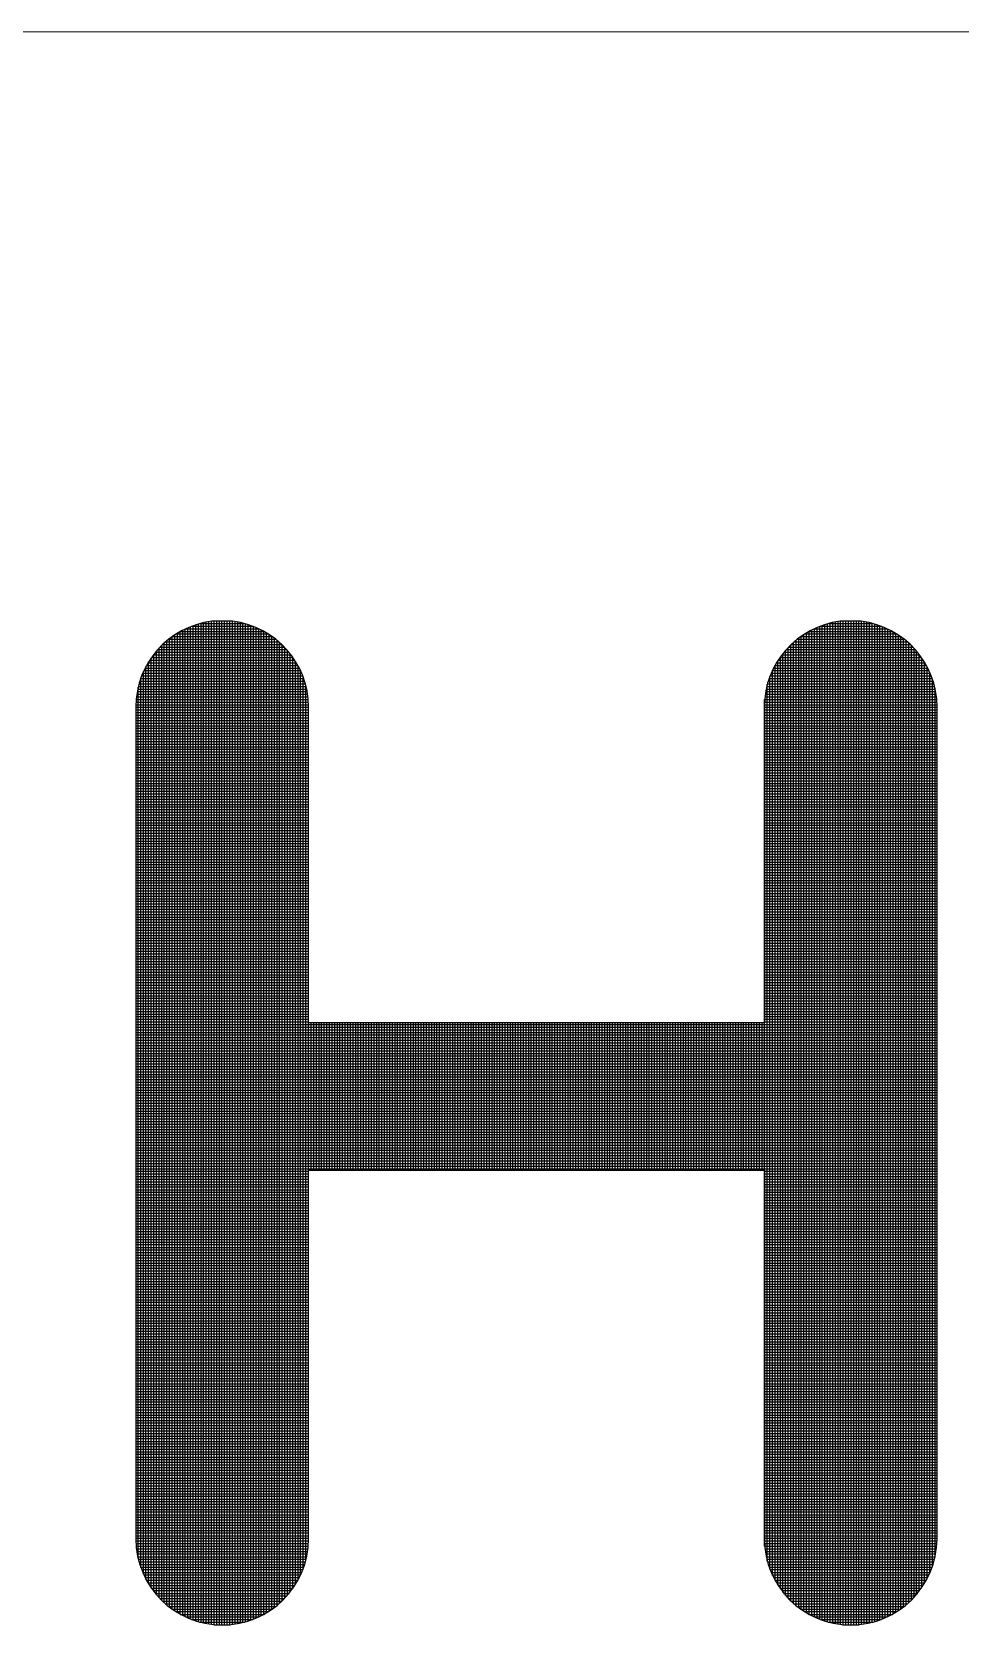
# Model space of a CAD drawing. Header units: inches. Extents: x 0 to 841, y 0 to 594.
# Drawn here: x 681.81 to 687.96, y 99.49 to 110.04 of the extents above; entities that cross this region are included whole.
import ezdxf

# ---------------------------------------------------------------- set-up
doc = ezdxf.new("R2010")
doc.units = ezdxf.units.IN
doc.header["$MEASUREMENT"] = 0
doc.layers.add('BG 0 -2', color=7, linetype='Continuous')
doc.layers.add('BG 한국지역난방기술주식회사 CI', color=7, linetype='Continuous')

msp = doc.modelspace()

# ---------------------------------------------------------------- linework, layer by layer
at = {"layer": 'BG 0 -2', "color": 7, "linetype": 'Continuous', "lineweight": 9}
msp.add_line((666.664, 110.04), (815.931, 110.04), dxfattribs=at)
at = {"layer": 'BG 한국지역난방기술주식회사 CI', "color": 242, "linetype": 'Continuous', "lineweight": 25, "true_color": 0xd51c29}
for p, q in [((682.824, 99.54), (682.824, 106.085)), ((682.827, 106.086), (683.31, 106.086)), ((682.842, 99.532), (682.842, 106.093)), ((682.859, 99.525), (682.859, 106.1)), ((682.869, 106.104), (683.269, 106.104)), ((682.876, 99.519), (682.876, 106.107)), ((682.894, 99.513), (682.894, 106.113)), ((682.911, 99.508), (682.911, 106.118)), ((682.923, 106.121), (683.214, 106.121)), ((682.929, 99.503), (682.929, 106.123)), ((682.946, 99.499), (682.946, 106.127)), ((682.963, 99.495), (682.963, 106.13)), ((682.981, 99.492), (682.981, 106.133)), ((682.998, 99.49), (682.998, 106.136)), ((683.138, 106.136), (683, 106.136)), ((683.015, 99.488), (683.015, 106.136)), ((683.033, 99.487), (683.033, 106.136)), ((683.05, 99.486), (683.05, 106.136)), ((683.067, 99.485), (683.067, 106.136)), ((683.085, 99.486), (683.085, 106.136)), ((683.102, 99.486), (683.102, 106.136)), ((683.12, 99.488), (683.12, 106.136)), ((683.137, 99.49), (683.137, 106.136)), ((683.154, 99.492), (683.154, 106.133)), ((683.172, 99.495), (683.172, 106.131)), ((683.189, 99.498), (683.189, 106.127)), ((683.206, 99.502), (683.206, 106.123)), ((683.224, 99.507), (683.224, 106.119)), ((683.241, 99.512), (683.241, 106.113)), ((683.258, 99.518), (683.258, 106.108)), ((683.276, 99.524), (683.276, 106.101)), ((683.293, 99.531), (683.293, 106.094)), ((683.311, 99.539), (683.311, 106.086)), ((683.328, 99.548), (683.328, 106.078)), ((686.974, 99.547), (686.974, 106.079)), ((686.99, 106.086), (687.474, 106.086)), ((686.992, 99.538), (686.992, 106.087)), ((687.009, 99.531), (687.009, 106.095)), ((687.027, 99.524), (687.027, 106.102)), ((687.032, 106.104), (687.432, 106.104)), ((687.044, 99.517), (687.044, 106.108)), ((687.061, 99.512), (687.061, 106.114)), ((687.079, 99.506), (687.079, 106.119)), ((687.087, 106.121), (687.377, 106.121)), ((687.096, 99.502), (687.096, 106.124)), ((687.113, 99.498), (687.113, 106.128)), ((687.131, 99.494), (687.131, 106.131)), ((687.148, 99.492), (687.148, 106.134)), ((687.301, 106.136), (687.163, 106.136)), ((687.165, 99.489), (687.165, 106.136)), ((687.183, 99.488), (687.183, 106.136)), ((687.2, 99.486), (687.2, 106.136)), ((687.218, 99.486), (687.218, 106.136)), ((687.235, 99.485), (687.235, 106.136)), ((687.252, 99.486), (687.252, 106.136)), ((687.27, 99.487), (687.27, 106.136)), ((687.287, 99.488), (687.287, 106.136)), ((687.304, 99.49), (687.304, 106.135)), ((687.322, 99.493), (687.322, 106.133)), ((687.339, 99.496), (687.339, 106.13)), ((687.357, 99.499), (687.357, 106.126)), ((687.374, 99.503), (687.374, 106.122)), ((687.391, 99.508), (687.391, 106.117)), ((687.409, 99.513), (687.409, 106.112)), ((687.426, 99.519), (687.426, 106.106)), ((687.443, 99.526), (687.443, 106.099)), ((687.461, 99.533), (687.461, 106.092)), ((687.478, 99.541), (687.478, 106.084)), ((682.668, 99.649), (682.668, 105.976)), ((682.674, 105.982), (683.463, 105.982)), ((682.685, 99.633), (682.685, 105.993)), ((682.693, 106), (683.444, 106)), ((682.703, 99.618), (682.703, 106.008)), ((682.714, 106.017), (683.423, 106.017)), ((682.72, 99.604), (682.72, 106.022)), ((682.738, 106.034), (683.4, 106.034)), ((682.738, 99.591), (682.738, 106.034)), ((682.755, 99.579), (682.755, 106.046)), ((682.763, 106.052), (683.374, 106.052)), ((682.772, 99.568), (682.772, 106.057)), ((682.79, 99.558), (682.79, 106.067)), ((682.793, 106.069), (683.344, 106.069)), ((682.807, 99.549), (682.807, 106.077)), ((683.345, 99.557), (683.345, 106.069)), ((683.363, 99.567), (683.363, 106.059)), ((683.38, 99.578), (683.38, 106.048)), ((683.397, 99.589), (683.397, 106.036)), ((683.415, 99.602), (683.415, 106.023)), ((683.432, 99.616), (683.432, 106.01)), ((683.449, 99.631), (683.449, 105.995)), ((683.467, 99.647), (683.467, 105.979)), ((686.836, 99.645), (686.836, 105.98)), ((686.838, 105.982), (687.626, 105.982)), ((686.853, 99.629), (686.853, 105.996)), ((686.857, 106), (687.607, 106)), ((686.87, 99.614), (686.87, 106.011)), ((686.878, 106.017), (687.586, 106.017)), ((686.888, 99.601), (686.888, 106.025)), ((686.901, 106.034), (687.563, 106.034)), ((686.905, 99.588), (686.905, 106.037)), ((686.922, 99.576), (686.922, 106.049)), ((686.927, 106.052), (687.537, 106.052)), ((686.94, 99.566), (686.94, 106.06)), ((686.956, 106.069), (687.508, 106.069)), ((686.957, 99.556), (686.957, 106.07)), ((687.495, 99.55), (687.495, 106.076)), ((687.513, 99.559), (687.513, 106.066)), ((687.53, 99.569), (687.53, 106.056)), ((687.548, 99.58), (687.548, 106.045)), ((687.565, 99.592), (687.565, 106.033)), ((687.582, 99.605), (687.582, 106.02)), ((687.6, 99.619), (687.6, 106.006)), ((687.617, 99.634), (687.617, 105.991)), ((687.634, 99.651), (687.634, 105.975)), ((682.581, 99.758), (682.581, 105.867)), ((682.588, 105.878), (683.549, 105.878)), ((682.599, 99.731), (682.599, 105.894)), ((682.6, 105.895), (683.538, 105.895)), ((682.612, 105.913), (683.525, 105.913)), ((682.616, 99.708), (682.616, 105.918)), ((682.626, 105.93), (683.511, 105.93)), ((682.633, 99.686), (682.633, 105.939)), ((682.641, 105.948), (683.497, 105.948)), ((682.651, 99.667), (682.651, 105.959)), ((682.657, 105.965), (683.481, 105.965)), ((683.484, 99.664), (683.484, 105.961)), ((683.502, 99.683), (683.502, 105.942)), ((683.519, 99.705), (683.519, 105.921)), ((683.536, 99.728), (683.536, 105.898)), ((683.554, 99.754), (683.554, 105.871)), ((686.749, 99.751), (686.749, 105.874)), ((686.751, 105.878), (687.713, 105.878)), ((686.763, 105.895), (687.701, 105.895)), ((686.766, 99.725), (686.766, 105.9)), ((686.776, 105.913), (687.688, 105.913)), ((686.783, 99.702), (686.783, 105.923)), ((686.789, 105.93), (687.675, 105.93)), ((686.801, 99.681), (686.801, 105.944)), ((686.804, 105.948), (687.66, 105.948)), ((686.818, 99.662), (686.818, 105.963)), ((686.82, 105.965), (687.644, 105.965)), ((687.652, 99.669), (687.652, 105.957)), ((687.669, 99.688), (687.669, 105.937)), ((687.686, 99.71), (687.686, 105.916)), ((687.704, 99.734), (687.704, 105.892)), ((682.535, 105.774), (683.602, 105.774)), ((682.542, 105.791), (683.595, 105.791)), ((682.547, 99.824), (682.547, 105.802)), ((682.55, 105.809), (683.588, 105.809)), ((682.558, 105.826), (683.579, 105.826)), ((682.564, 99.788), (682.564, 105.837)), ((682.567, 105.843), (683.57, 105.843)), ((682.577, 105.861), (683.56, 105.861)), ((683.571, 99.784), (683.571, 105.842)), ((683.588, 99.818), (683.588, 105.807)), ((683.606, 99.86), (683.606, 105.765)), ((686.697, 99.856), (686.697, 105.77)), ((686.698, 105.774), (687.766, 105.774)), ((686.705, 105.791), (687.759, 105.791)), ((686.713, 105.809), (687.751, 105.809)), ((686.714, 99.815), (686.714, 105.811)), ((686.721, 105.826), (687.743, 105.826)), ((686.731, 99.781), (686.731, 105.845)), ((686.731, 105.843), (687.733, 105.843)), ((686.741, 105.861), (687.724, 105.861)), ((687.721, 99.761), (687.721, 105.865)), ((687.739, 99.791), (687.739, 105.834)), ((687.756, 99.827), (687.756, 105.798)), ((682.506, 105.67), (683.632, 105.67)), ((682.509, 105.687), (683.628, 105.687)), ((682.512, 99.926), (682.512, 105.699)), ((682.513, 105.704), (683.624, 105.704)), ((682.518, 105.722), (683.62, 105.722)), ((682.523, 105.739), (683.615, 105.739)), ((682.529, 99.867), (682.529, 105.758)), ((682.529, 105.757), (683.609, 105.757)), ((683.623, 99.916), (683.623, 105.709)), ((686.669, 105.67), (687.795, 105.67)), ((686.672, 105.687), (687.792, 105.687)), ((686.676, 105.704), (687.788, 105.704)), ((686.679, 99.91), (686.679, 105.716)), ((686.681, 105.722), (687.783, 105.722)), ((686.686, 105.739), (687.778, 105.739)), ((686.692, 105.757), (687.772, 105.757)), ((687.773, 99.872), (687.773, 105.754)), ((687.791, 99.933), (687.791, 105.692)), ((682.496, 105.568), (682.496, 100.058)), ((682.496, 105.566), (683.641, 105.566)), ((682.497, 105.6), (683.64, 105.6)), ((682.497, 105.583), (683.641, 105.583)), ((682.499, 105.618), (683.639, 105.618)), ((682.5, 105.635), (683.637, 105.635)), ((682.503, 105.652), (683.635, 105.652)), ((683.641, 100.036), (683.641, 105.59)), ((683.641, 103.475), (683.641, 105.568)), ((686.66, 105.583), (687.804, 105.583)), ((686.66, 105.568), (686.66, 103.475)), ((686.66, 105.566), (687.804, 105.566)), ((686.661, 105.6), (687.803, 105.6)), ((686.662, 105.618), (687.802, 105.618)), ((686.662, 100.008), (686.662, 105.617)), ((686.664, 105.635), (687.8, 105.635)), ((686.666, 105.652), (687.798, 105.652)), ((687.804, 100.058), (687.804, 105.568)), ((682.496, 105.548), (683.641, 105.548)), ((682.496, 105.531), (683.641, 105.531)), ((682.496, 105.513), (683.641, 105.513)), ((682.496, 105.496), (683.641, 105.496)), ((682.496, 105.479), (683.641, 105.479)), ((682.496, 105.461), (683.641, 105.461)), ((682.496, 105.444), (683.641, 105.444)), ((686.66, 105.548), (687.804, 105.548)), ((686.66, 105.531), (687.804, 105.531)), ((686.66, 105.513), (687.804, 105.513)), ((686.66, 105.496), (687.804, 105.496)), ((686.66, 105.479), (687.804, 105.479)), ((686.66, 105.461), (687.804, 105.461)), ((686.66, 105.444), (687.804, 105.444)), ((682.496, 105.427), (683.641, 105.427)), ((682.496, 105.409), (683.641, 105.409)), ((682.496, 105.392), (683.641, 105.392)), ((682.496, 105.375), (683.641, 105.375)), ((682.496, 105.357), (683.641, 105.357)), ((682.496, 105.34), (683.641, 105.34)), ((686.66, 105.427), (687.804, 105.427)), ((686.66, 105.409), (687.804, 105.409)), ((686.66, 105.392), (687.804, 105.392)), ((686.66, 105.375), (687.804, 105.375)), ((686.66, 105.357), (687.804, 105.357)), ((686.66, 105.34), (687.804, 105.34)), ((682.496, 105.322), (683.641, 105.322)), ((682.496, 105.305), (683.641, 105.305)), ((682.496, 105.288), (683.641, 105.288)), ((682.496, 105.27), (683.641, 105.27)), ((682.496, 105.253), (683.641, 105.253)), ((682.496, 105.236), (683.641, 105.236)), ((686.66, 105.322), (687.804, 105.322)), ((686.66, 105.305), (687.804, 105.305)), ((686.66, 105.288), (687.804, 105.288)), ((686.66, 105.27), (687.804, 105.27)), ((686.66, 105.253), (687.804, 105.253)), ((686.66, 105.236), (687.804, 105.236)), ((682.496, 105.218), (683.641, 105.218)), ((682.496, 105.201), (683.641, 105.201)), ((682.496, 105.184), (683.641, 105.184)), ((682.496, 105.166), (683.641, 105.166)), ((682.496, 105.149), (683.641, 105.149)), ((682.496, 105.131), (683.641, 105.131)), ((686.66, 105.218), (687.804, 105.218)), ((686.66, 105.201), (687.804, 105.201)), ((686.66, 105.184), (687.804, 105.184)), ((686.66, 105.166), (687.804, 105.166)), ((686.66, 105.149), (687.804, 105.149)), ((686.66, 105.131), (687.804, 105.131)), ((682.496, 105.114), (683.641, 105.114)), ((682.496, 105.097), (683.641, 105.097)), ((682.496, 105.079), (683.641, 105.079)), ((682.496, 105.062), (683.641, 105.062)), ((682.496, 105.045), (683.641, 105.045)), ((682.496, 105.027), (683.641, 105.027)), ((686.66, 105.114), (687.804, 105.114)), ((686.66, 105.097), (687.804, 105.097)), ((686.66, 105.079), (687.804, 105.079)), ((686.66, 105.062), (687.804, 105.062)), ((686.66, 105.045), (687.804, 105.045)), ((686.66, 105.027), (687.804, 105.027)), ((682.496, 105.01), (683.641, 105.01)), ((682.496, 104.992), (683.641, 104.992)), ((682.496, 104.975), (683.641, 104.975)), ((682.496, 104.958), (683.641, 104.958)), ((682.496, 104.94), (683.641, 104.94)), ((682.496, 104.923), (683.641, 104.923)), ((686.66, 105.01), (687.804, 105.01)), ((686.66, 104.992), (687.804, 104.992)), ((686.66, 104.975), (687.804, 104.975)), ((686.66, 104.958), (687.804, 104.958)), ((686.66, 104.94), (687.804, 104.94)), ((686.66, 104.923), (687.804, 104.923)), ((682.496, 104.906), (683.641, 104.906)), ((682.496, 104.888), (683.641, 104.888)), ((682.496, 104.871), (683.641, 104.871)), ((682.496, 104.854), (683.641, 104.854)), ((682.496, 104.836), (683.641, 104.836)), ((682.496, 104.819), (683.641, 104.819)), ((686.66, 104.906), (687.804, 104.906)), ((686.66, 104.888), (687.804, 104.888)), ((686.66, 104.871), (687.804, 104.871)), ((686.66, 104.854), (687.804, 104.854)), ((686.66, 104.836), (687.804, 104.836)), ((686.66, 104.819), (687.804, 104.819)), ((682.496, 104.801), (683.641, 104.801)), ((682.496, 104.784), (683.641, 104.784)), ((682.496, 104.767), (683.641, 104.767)), ((682.496, 104.749), (683.641, 104.749)), ((682.496, 104.732), (683.641, 104.732)), ((682.496, 104.715), (683.641, 104.715)), ((686.66, 104.801), (687.804, 104.801)), ((686.66, 104.784), (687.804, 104.784)), ((686.66, 104.767), (687.804, 104.767)), ((686.66, 104.749), (687.804, 104.749)), ((686.66, 104.732), (687.804, 104.732)), ((686.66, 104.715), (687.804, 104.715)), ((682.496, 104.697), (683.641, 104.697)), ((682.496, 104.68), (683.641, 104.68)), ((682.496, 104.663), (683.641, 104.663)), ((682.496, 104.645), (683.641, 104.645)), ((682.496, 104.628), (683.641, 104.628)), ((682.496, 104.61), (683.641, 104.61)), ((686.66, 104.697), (687.804, 104.697)), ((686.66, 104.68), (687.804, 104.68)), ((686.66, 104.663), (687.804, 104.663)), ((686.66, 104.645), (687.804, 104.645)), ((686.66, 104.628), (687.804, 104.628)), ((686.66, 104.61), (687.804, 104.61)), ((682.496, 104.593), (683.641, 104.593)), ((682.496, 104.576), (683.641, 104.576)), ((682.496, 104.558), (683.641, 104.558)), ((682.496, 104.541), (683.641, 104.541)), ((682.496, 104.524), (683.641, 104.524)), ((682.496, 104.506), (683.641, 104.506)), ((686.66, 104.593), (687.804, 104.593)), ((686.66, 104.576), (687.804, 104.576)), ((686.66, 104.558), (687.804, 104.558)), ((686.66, 104.541), (687.804, 104.541)), ((686.66, 104.524), (687.804, 104.524)), ((686.66, 104.506), (687.804, 104.506)), ((682.496, 104.489), (683.641, 104.489)), ((682.496, 104.472), (683.641, 104.472)), ((682.496, 104.454), (683.641, 104.454)), ((682.496, 104.437), (683.641, 104.437)), ((682.496, 104.419), (683.641, 104.419)), ((682.496, 104.402), (683.641, 104.402)), ((686.66, 104.489), (687.804, 104.489)), ((686.66, 104.472), (687.804, 104.472)), ((686.66, 104.454), (687.804, 104.454)), ((686.66, 104.437), (687.804, 104.437)), ((686.66, 104.419), (687.804, 104.419)), ((686.66, 104.402), (687.804, 104.402)), ((682.496, 104.385), (683.641, 104.385)), ((682.496, 104.367), (683.641, 104.367)), ((682.496, 104.35), (683.641, 104.35)), ((682.496, 104.333), (683.641, 104.333)), ((682.496, 104.315), (683.641, 104.315)), ((682.496, 104.298), (683.641, 104.298)), ((686.66, 104.385), (687.804, 104.385)), ((686.66, 104.367), (687.804, 104.367)), ((686.66, 104.35), (687.804, 104.35)), ((686.66, 104.333), (687.804, 104.333)), ((686.66, 104.315), (687.804, 104.315)), ((686.66, 104.298), (687.804, 104.298)), ((682.496, 104.281), (683.641, 104.281)), ((682.496, 104.263), (683.641, 104.263)), ((682.496, 104.246), (683.641, 104.246)), ((682.496, 104.228), (683.641, 104.228)), ((682.496, 104.211), (683.641, 104.211)), ((682.496, 104.194), (683.641, 104.194)), ((686.66, 104.281), (687.804, 104.281)), ((686.66, 104.263), (687.804, 104.263)), ((686.66, 104.246), (687.804, 104.246)), ((686.66, 104.228), (687.804, 104.228)), ((686.66, 104.211), (687.804, 104.211)), ((686.66, 104.194), (687.804, 104.194)), ((682.496, 104.176), (683.641, 104.176)), ((682.496, 104.159), (683.641, 104.159)), ((682.496, 104.142), (683.641, 104.142)), ((682.496, 104.124), (683.641, 104.124)), ((682.496, 104.107), (683.641, 104.107)), ((682.496, 104.09), (683.641, 104.09)), ((682.496, 104.072), (683.641, 104.072)), ((686.66, 104.176), (687.804, 104.176)), ((686.66, 104.159), (687.804, 104.159)), ((686.66, 104.142), (687.804, 104.142)), ((686.66, 104.124), (687.804, 104.124)), ((686.66, 104.107), (687.804, 104.107)), ((686.66, 104.09), (687.804, 104.09)), ((686.66, 104.072), (687.804, 104.072)), ((682.496, 104.055), (683.641, 104.055)), ((682.496, 104.037), (683.641, 104.037)), ((682.496, 104.02), (683.641, 104.02)), ((682.496, 104.003), (683.641, 104.003)), ((682.496, 103.985), (683.641, 103.985)), ((682.496, 103.968), (683.641, 103.968)), ((686.66, 104.055), (687.804, 104.055)), ((686.66, 104.037), (687.804, 104.037)), ((686.66, 104.02), (687.804, 104.02)), ((686.66, 104.003), (687.804, 104.003)), ((686.66, 103.985), (687.804, 103.985)), ((686.66, 103.968), (687.804, 103.968)), ((682.496, 103.951), (683.641, 103.951)), ((682.496, 103.933), (683.641, 103.933)), ((682.496, 103.916), (683.641, 103.916)), ((682.496, 103.899), (683.641, 103.899)), ((682.496, 103.881), (683.641, 103.881)), ((682.496, 103.864), (683.641, 103.864)), ((686.66, 103.951), (687.804, 103.951)), ((686.66, 103.933), (687.804, 103.933)), ((686.66, 103.916), (687.804, 103.916)), ((686.66, 103.899), (687.804, 103.899)), ((686.66, 103.881), (687.804, 103.881)), ((686.66, 103.864), (687.804, 103.864)), ((682.496, 103.846), (683.641, 103.846)), ((682.496, 103.829), (683.641, 103.829)), ((682.496, 103.812), (683.641, 103.812)), ((682.496, 103.794), (683.641, 103.794)), ((682.496, 103.777), (683.641, 103.777)), ((682.496, 103.76), (683.641, 103.76)), ((686.66, 103.846), (687.804, 103.846)), ((686.66, 103.829), (687.804, 103.829)), ((686.66, 103.812), (687.804, 103.812)), ((686.66, 103.794), (687.804, 103.794)), ((686.66, 103.777), (687.804, 103.777)), ((686.66, 103.76), (687.804, 103.76)), ((682.496, 103.742), (683.641, 103.742)), ((682.496, 103.725), (683.641, 103.725)), ((682.496, 103.708), (683.641, 103.708)), ((682.496, 103.69), (683.641, 103.69)), ((682.496, 103.673), (683.641, 103.673)), ((682.496, 103.655), (683.641, 103.655)), ((686.66, 103.742), (687.804, 103.742)), ((686.66, 103.725), (687.804, 103.725)), ((686.66, 103.708), (687.804, 103.708)), ((686.66, 103.69), (687.804, 103.69)), ((686.66, 103.673), (687.804, 103.673)), ((686.66, 103.655), (687.804, 103.655)), ((682.496, 103.638), (683.641, 103.638)), ((682.496, 103.621), (683.641, 103.621)), ((682.496, 103.603), (683.641, 103.603)), ((682.496, 103.586), (683.641, 103.586)), ((682.496, 103.569), (683.641, 103.569)), ((682.496, 103.551), (683.641, 103.551)), ((686.66, 103.638), (687.804, 103.638)), ((686.66, 103.621), (687.804, 103.621)), ((686.66, 103.603), (687.804, 103.603)), ((686.66, 103.586), (687.804, 103.586)), ((686.66, 103.569), (687.804, 103.569)), ((686.66, 103.551), (687.804, 103.551)), ((682.496, 103.534), (683.641, 103.534)), ((682.496, 103.517), (683.641, 103.517)), ((682.496, 103.499), (683.641, 103.499)), ((682.496, 103.482), (683.641, 103.482)), ((682.496, 103.464), (687.804, 103.464)), ((682.496, 103.447), (687.804, 103.447)), ((686.66, 103.475), (683.641, 103.475)), ((683.658, 102.499), (683.658, 103.475)), ((683.675, 102.499), (683.675, 103.475)), ((683.693, 102.499), (683.693, 103.475)), ((683.71, 102.499), (683.71, 103.475)), ((683.727, 102.499), (683.727, 103.475)), ((683.745, 102.499), (683.745, 103.475)), ((683.762, 102.499), (683.762, 103.475)), ((683.779, 102.499), (683.779, 103.475)), ((683.797, 102.499), (683.797, 103.475)), ((683.814, 102.499), (683.814, 103.475)), ((683.832, 102.499), (683.832, 103.475)), ((683.849, 102.499), (683.849, 103.475)), ((683.866, 102.499), (683.866, 103.475)), ((683.884, 102.499), (683.884, 103.475)), ((683.901, 102.499), (683.901, 103.475)), ((683.918, 102.499), (683.918, 103.475)), ((683.936, 102.499), (683.936, 103.475)), ((683.953, 102.499), (683.953, 103.475)), ((683.97, 102.499), (683.97, 103.475)), ((683.988, 102.499), (683.988, 103.475)), ((684.005, 102.499), (684.005, 103.475)), ((684.023, 102.499), (684.023, 103.475)), ((684.04, 102.499), (684.04, 103.475)), ((684.057, 102.499), (684.057, 103.475)), ((684.075, 102.499), (684.075, 103.475)), ((684.092, 102.499), (684.092, 103.475)), ((684.109, 102.499), (684.109, 103.475)), ((684.127, 102.499), (684.127, 103.475)), ((684.144, 102.499), (684.144, 103.475)), ((684.161, 102.499), (684.161, 103.475)), ((684.179, 102.499), (684.179, 103.475)), ((684.196, 102.499), (684.196, 103.475)), ((684.214, 102.499), (684.214, 103.475)), ((684.231, 102.499), (684.231, 103.475)), ((684.248, 102.499), (684.248, 103.475)), ((684.266, 102.499), (684.266, 103.475)), ((684.283, 102.499), (684.283, 103.475)), ((684.3, 102.499), (684.3, 103.475)), ((684.318, 102.499), (684.318, 103.475)), ((684.335, 102.499), (684.335, 103.475)), ((684.352, 102.499), (684.352, 103.475)), ((684.37, 102.499), (684.37, 103.475)), ((684.387, 102.499), (684.387, 103.475)), ((684.405, 102.499), (684.405, 103.475)), ((684.422, 102.499), (684.422, 103.475)), ((684.439, 102.499), (684.439, 103.475)), ((684.457, 102.499), (684.457, 103.475)), ((684.474, 102.499), (684.474, 103.475)), ((684.491, 102.499), (684.491, 103.475)), ((684.509, 102.499), (684.509, 103.475)), ((684.526, 102.499), (684.526, 103.475)), ((684.543, 102.499), (684.543, 103.475)), ((684.561, 102.499), (684.561, 103.475)), ((684.578, 102.499), (684.578, 103.475)), ((684.596, 102.499), (684.596, 103.475)), ((684.613, 102.499), (684.613, 103.475)), ((684.63, 102.499), (684.63, 103.475)), ((684.648, 102.499), (684.648, 103.475)), ((684.665, 102.499), (684.665, 103.475)), ((684.682, 102.499), (684.682, 103.475)), ((684.7, 102.499), (684.7, 103.475)), ((684.717, 102.499), (684.717, 103.475)), ((684.734, 102.499), (684.734, 103.475)), ((684.752, 102.499), (684.752, 103.475)), ((684.769, 102.499), (684.769, 103.475)), ((684.787, 102.499), (684.787, 103.475)), ((684.804, 102.499), (684.804, 103.475)), ((684.821, 102.499), (684.821, 103.475)), ((684.839, 102.499), (684.839, 103.475)), ((684.856, 102.499), (684.856, 103.475)), ((684.873, 102.499), (684.873, 103.475)), ((684.891, 102.499), (684.891, 103.475)), ((684.908, 102.499), (684.908, 103.475)), ((684.925, 102.499), (684.925, 103.475)), ((684.943, 102.499), (684.943, 103.475)), ((684.96, 102.499), (684.96, 103.475)), ((684.978, 102.499), (684.978, 103.475)), ((684.995, 102.499), (684.995, 103.475)), ((685.012, 102.499), (685.012, 103.475)), ((685.03, 102.499), (685.03, 103.475)), ((685.047, 102.499), (685.047, 103.475)), ((685.064, 102.499), (685.064, 103.475)), ((685.082, 102.499), (685.082, 103.475)), ((685.099, 102.499), (685.099, 103.475)), ((685.116, 102.499), (685.116, 103.475)), ((685.134, 102.499), (685.134, 103.475)), ((685.151, 102.499), (685.151, 103.475)), ((685.169, 102.499), (685.169, 103.475)), ((685.186, 102.499), (685.186, 103.475)), ((685.203, 102.499), (685.203, 103.475)), ((685.221, 102.499), (685.221, 103.475)), ((685.238, 102.499), (685.238, 103.475)), ((685.255, 102.499), (685.255, 103.475)), ((685.273, 102.499), (685.273, 103.475)), ((685.29, 102.499), (685.29, 103.475)), ((685.307, 102.499), (685.307, 103.475)), ((685.325, 102.499), (685.325, 103.475)), ((685.342, 102.499), (685.342, 103.475)), ((685.36, 102.499), (685.36, 103.475)), ((685.377, 102.499), (685.377, 103.475)), ((685.394, 102.499), (685.394, 103.475)), ((685.412, 102.499), (685.412, 103.475)), ((685.429, 102.499), (685.429, 103.475)), ((685.446, 102.499), (685.446, 103.475)), ((685.464, 102.499), (685.464, 103.475)), ((685.481, 102.499), (685.481, 103.475)), ((685.499, 102.499), (685.499, 103.475)), ((685.516, 102.499), (685.516, 103.475)), ((685.533, 102.499), (685.533, 103.475)), ((685.551, 102.499), (685.551, 103.475)), ((685.568, 102.499), (685.568, 103.475)), ((685.585, 102.499), (685.585, 103.475)), ((685.603, 102.499), (685.603, 103.475)), ((685.62, 102.499), (685.62, 103.475)), ((685.637, 102.499), (685.637, 103.475)), ((685.655, 102.499), (685.655, 103.475)), ((685.672, 102.499), (685.672, 103.475)), ((685.69, 102.499), (685.69, 103.475)), ((685.707, 102.499), (685.707, 103.475)), ((685.724, 102.499), (685.724, 103.475)), ((685.742, 102.499), (685.742, 103.475)), ((685.759, 102.499), (685.759, 103.475)), ((685.776, 102.499), (685.776, 103.475)), ((685.794, 102.499), (685.794, 103.475)), ((685.811, 102.499), (685.811, 103.475)), ((685.828, 102.499), (685.828, 103.475)), ((685.846, 102.499), (685.846, 103.475)), ((685.863, 102.499), (685.863, 103.475)), ((685.881, 102.499), (685.881, 103.475)), ((685.898, 102.499), (685.898, 103.475)), ((685.915, 102.499), (685.915, 103.475)), ((685.933, 102.499), (685.933, 103.475)), ((685.95, 102.499), (685.95, 103.475)), ((685.967, 102.499), (685.967, 103.475)), ((685.985, 102.499), (685.985, 103.475)), ((686.002, 102.499), (686.002, 103.475)), ((686.019, 102.499), (686.019, 103.475)), ((686.037, 102.499), (686.037, 103.475)), ((686.054, 102.499), (686.054, 103.475)), ((686.072, 102.499), (686.072, 103.475)), ((686.089, 102.499), (686.089, 103.475)), ((686.106, 102.499), (686.106, 103.475)), ((686.124, 102.499), (686.124, 103.475)), ((686.141, 102.499), (686.141, 103.475)), ((686.158, 102.499), (686.158, 103.475)), ((686.176, 102.499), (686.176, 103.475)), ((686.193, 102.499), (686.193, 103.475)), ((686.21, 102.499), (686.21, 103.475)), ((686.228, 102.499), (686.228, 103.475)), ((686.245, 102.499), (686.245, 103.475)), ((686.263, 102.499), (686.263, 103.475)), ((686.28, 102.499), (686.28, 103.475)), ((686.297, 102.499), (686.297, 103.475)), ((686.315, 102.499), (686.315, 103.475)), ((686.332, 102.499), (686.332, 103.475)), ((686.349, 102.499), (686.349, 103.475)), ((686.367, 102.499), (686.367, 103.475)), ((686.384, 102.499), (686.384, 103.475)), ((686.401, 102.499), (686.401, 103.475)), ((686.419, 102.499), (686.419, 103.475)), ((686.436, 102.499), (686.436, 103.475)), ((686.454, 102.499), (686.454, 103.475)), ((686.471, 102.499), (686.471, 103.475)), ((686.488, 102.499), (686.488, 103.475)), ((686.506, 102.499), (686.506, 103.475)), ((686.523, 102.499), (686.523, 103.475)), ((686.54, 102.499), (686.54, 103.475)), ((686.558, 102.499), (686.558, 103.475)), ((686.575, 102.499), (686.575, 103.475)), ((686.592, 102.499), (686.592, 103.475)), ((686.61, 102.499), (686.61, 103.475)), ((686.627, 102.499), (686.627, 103.475)), ((686.645, 102.499), (686.645, 103.475)), ((686.66, 103.534), (687.804, 103.534)), ((686.66, 103.517), (687.804, 103.517)), ((686.66, 103.499), (687.804, 103.499)), ((686.66, 103.482), (687.804, 103.482)), ((682.496, 103.43), (687.804, 103.43)), ((682.496, 103.412), (687.804, 103.412)), ((682.496, 103.395), (687.804, 103.395)), ((682.496, 103.378), (687.804, 103.378)), ((682.496, 103.36), (687.804, 103.36)), ((682.496, 103.343), (687.804, 103.343)), ((682.496, 103.326), (687.804, 103.326)), ((682.496, 103.308), (687.804, 103.308)), ((682.496, 103.291), (687.804, 103.291)), ((682.496, 103.273), (687.804, 103.273)), ((682.496, 103.256), (687.804, 103.256)), ((682.496, 103.239), (687.804, 103.239)), ((682.496, 103.221), (687.804, 103.221)), ((682.496, 103.204), (687.804, 103.204)), ((682.496, 103.187), (687.804, 103.187)), ((682.496, 103.169), (687.804, 103.169)), ((682.496, 103.152), (687.804, 103.152)), ((682.496, 103.134), (687.804, 103.134)), ((682.496, 103.117), (687.804, 103.117)), ((682.496, 103.1), (687.804, 103.1)), ((682.496, 103.082), (687.804, 103.082)), ((682.496, 103.065), (687.804, 103.065)), ((682.496, 103.048), (687.804, 103.048)), ((682.496, 103.03), (687.804, 103.03)), ((682.496, 103.013), (687.804, 103.013)), ((682.496, 102.996), (687.804, 102.996)), ((682.496, 102.978), (687.804, 102.978)), ((682.496, 102.961), (687.804, 102.961)), ((682.496, 102.943), (687.804, 102.943)), ((682.496, 102.926), (687.804, 102.926)), ((682.496, 102.909), (687.804, 102.909)), ((682.496, 102.891), (687.804, 102.891)), ((682.496, 102.874), (687.804, 102.874)), ((682.496, 102.857), (687.804, 102.857)), ((682.496, 102.839), (687.804, 102.839)), ((682.496, 102.822), (687.804, 102.822)), ((682.496, 102.805), (687.804, 102.805)), ((682.496, 102.787), (687.804, 102.787)), ((682.496, 102.77), (687.804, 102.77)), ((682.496, 102.752), (687.804, 102.752)), ((682.496, 102.735), (687.804, 102.735)), ((682.496, 102.718), (687.804, 102.718)), ((682.496, 102.7), (687.804, 102.7)), ((682.496, 102.683), (687.804, 102.683)), ((682.496, 102.666), (687.804, 102.666)), ((682.496, 102.648), (687.804, 102.648)), ((682.496, 102.631), (687.804, 102.631)), ((682.496, 102.614), (687.804, 102.614)), ((682.496, 102.596), (687.804, 102.596)), ((682.496, 102.579), (687.804, 102.579)), ((682.496, 102.561), (687.804, 102.561)), ((682.496, 102.544), (687.804, 102.544)), ((682.496, 102.527), (687.804, 102.527)), ((682.496, 102.509), (687.804, 102.509)), ((682.496, 102.492), (683.641, 102.492)), ((683.641, 100.058), (683.641, 102.499)), ((683.641, 102.499), (686.66, 102.499)), ((686.66, 102.499), (686.66, 100.058)), ((686.66, 102.492), (687.804, 102.492)), ((682.496, 102.475), (683.641, 102.475)), ((682.496, 102.457), (683.641, 102.457)), ((682.496, 102.44), (683.641, 102.44)), ((682.496, 102.423), (683.641, 102.423)), ((682.496, 102.405), (683.641, 102.405)), ((682.496, 102.388), (683.641, 102.388)), ((686.66, 102.475), (687.804, 102.475)), ((686.66, 102.457), (687.804, 102.457)), ((686.66, 102.44), (687.804, 102.44)), ((686.66, 102.423), (687.804, 102.423)), ((686.66, 102.405), (687.804, 102.405)), ((686.66, 102.388), (687.804, 102.388)), ((682.496, 102.37), (683.641, 102.37)), ((682.496, 102.353), (683.641, 102.353)), ((682.496, 102.336), (683.641, 102.336)), ((682.496, 102.318), (683.641, 102.318)), ((682.496, 102.301), (683.641, 102.301)), ((682.496, 102.284), (683.641, 102.284)), ((686.66, 102.37), (687.804, 102.37)), ((686.66, 102.353), (687.804, 102.353)), ((686.66, 102.336), (687.804, 102.336)), ((686.66, 102.318), (687.804, 102.318)), ((686.66, 102.301), (687.804, 102.301)), ((686.66, 102.284), (687.804, 102.284)), ((682.496, 102.266), (683.641, 102.266)), ((682.496, 102.249), (683.641, 102.249)), ((682.496, 102.232), (683.641, 102.232)), ((682.496, 102.214), (683.641, 102.214)), ((682.496, 102.197), (683.641, 102.197)), ((682.496, 102.179), (683.641, 102.179)), ((686.66, 102.266), (687.804, 102.266)), ((686.66, 102.249), (687.804, 102.249)), ((686.66, 102.232), (687.804, 102.232)), ((686.66, 102.214), (687.804, 102.214)), ((686.66, 102.197), (687.804, 102.197)), ((686.66, 102.179), (687.804, 102.179)), ((682.496, 102.162), (683.641, 102.162)), ((682.496, 102.145), (683.641, 102.145)), ((682.496, 102.127), (683.641, 102.127)), ((682.496, 102.11), (683.641, 102.11)), ((682.496, 102.093), (683.641, 102.093)), ((682.496, 102.075), (683.641, 102.075)), ((686.66, 102.162), (687.804, 102.162)), ((686.66, 102.145), (687.804, 102.145)), ((686.66, 102.127), (687.804, 102.127)), ((686.66, 102.11), (687.804, 102.11)), ((686.66, 102.093), (687.804, 102.093)), ((686.66, 102.075), (687.804, 102.075)), ((682.496, 102.058), (683.641, 102.058)), ((682.496, 102.041), (683.641, 102.041)), ((682.496, 102.023), (683.641, 102.023)), ((682.496, 102.006), (683.641, 102.006)), ((682.496, 101.988), (683.641, 101.988)), ((682.496, 101.971), (683.641, 101.971)), ((686.66, 102.058), (687.804, 102.058)), ((686.66, 102.041), (687.804, 102.041)), ((686.66, 102.023), (687.804, 102.023)), ((686.66, 102.006), (687.804, 102.006)), ((686.66, 101.988), (687.804, 101.988)), ((686.66, 101.971), (687.804, 101.971)), ((682.496, 101.954), (683.641, 101.954)), ((682.496, 101.936), (683.641, 101.936)), ((682.496, 101.919), (683.641, 101.919)), ((682.496, 101.902), (683.641, 101.902)), ((682.496, 101.884), (683.641, 101.884)), ((682.496, 101.867), (683.641, 101.867)), ((686.66, 101.954), (687.804, 101.954)), ((686.66, 101.936), (687.804, 101.936)), ((686.66, 101.919), (687.804, 101.919)), ((686.66, 101.902), (687.804, 101.902)), ((686.66, 101.884), (687.804, 101.884)), ((686.66, 101.867), (687.804, 101.867)), ((682.496, 101.85), (683.641, 101.85)), ((682.496, 101.832), (683.641, 101.832)), ((682.496, 101.815), (683.641, 101.815)), ((682.496, 101.797), (683.641, 101.797)), ((682.496, 101.78), (683.641, 101.78)), ((682.496, 101.763), (683.641, 101.763)), ((686.66, 101.85), (687.804, 101.85)), ((686.66, 101.832), (687.804, 101.832)), ((686.66, 101.815), (687.804, 101.815)), ((686.66, 101.797), (687.804, 101.797)), ((686.66, 101.78), (687.804, 101.78)), ((686.66, 101.763), (687.804, 101.763)), ((682.496, 101.745), (683.641, 101.745)), ((682.496, 101.728), (683.641, 101.728)), ((682.496, 101.711), (683.641, 101.711)), ((682.496, 101.693), (683.641, 101.693)), ((682.496, 101.676), (683.641, 101.676)), ((682.496, 101.659), (683.641, 101.659)), ((686.66, 101.745), (687.804, 101.745)), ((686.66, 101.728), (687.804, 101.728)), ((686.66, 101.711), (687.804, 101.711)), ((686.66, 101.693), (687.804, 101.693)), ((686.66, 101.676), (687.804, 101.676)), ((686.66, 101.659), (687.804, 101.659)), ((682.496, 101.641), (683.641, 101.641)), ((682.496, 101.624), (683.641, 101.624)), ((682.496, 101.606), (683.641, 101.606)), ((682.496, 101.589), (683.641, 101.589)), ((682.496, 101.572), (683.641, 101.572)), ((682.496, 101.554), (683.641, 101.554)), ((686.66, 101.641), (687.804, 101.641)), ((686.66, 101.624), (687.804, 101.624)), ((686.66, 101.606), (687.804, 101.606)), ((686.66, 101.589), (687.804, 101.589)), ((686.66, 101.572), (687.804, 101.572)), ((686.66, 101.554), (687.804, 101.554)), ((682.496, 101.537), (683.641, 101.537)), ((682.496, 101.52), (683.641, 101.52)), ((682.496, 101.502), (683.641, 101.502)), ((682.496, 101.485), (683.641, 101.485)), ((682.496, 101.468), (683.641, 101.468)), ((682.496, 101.45), (683.641, 101.45)), ((686.66, 101.537), (687.804, 101.537)), ((686.66, 101.52), (687.804, 101.52)), ((686.66, 101.502), (687.804, 101.502)), ((686.66, 101.485), (687.804, 101.485)), ((686.66, 101.468), (687.804, 101.468)), ((686.66, 101.45), (687.804, 101.45)), ((682.496, 101.433), (683.641, 101.433)), ((682.496, 101.415), (683.641, 101.415)), ((682.496, 101.398), (683.641, 101.398)), ((682.496, 101.381), (683.641, 101.381)), ((682.496, 101.363), (683.641, 101.363)), ((682.496, 101.346), (683.641, 101.346)), ((682.496, 101.329), (683.641, 101.329)), ((686.66, 101.433), (687.804, 101.433)), ((686.66, 101.415), (687.804, 101.415)), ((686.66, 101.398), (687.804, 101.398)), ((686.66, 101.381), (687.804, 101.381)), ((686.66, 101.363), (687.804, 101.363)), ((686.66, 101.346), (687.804, 101.346)), ((686.66, 101.329), (687.804, 101.329)), ((682.496, 101.311), (683.641, 101.311)), ((682.496, 101.294), (683.641, 101.294)), ((682.496, 101.276), (683.641, 101.276)), ((682.496, 101.259), (683.641, 101.259)), ((682.496, 101.242), (683.641, 101.242)), ((682.496, 101.224), (683.641, 101.224)), ((686.66, 101.311), (687.804, 101.311)), ((686.66, 101.294), (687.804, 101.294)), ((686.66, 101.276), (687.804, 101.276)), ((686.66, 101.259), (687.804, 101.259)), ((686.66, 101.242), (687.804, 101.242)), ((686.66, 101.224), (687.804, 101.224)), ((682.496, 101.207), (683.641, 101.207)), ((682.496, 101.19), (683.641, 101.19)), ((682.496, 101.172), (683.641, 101.172)), ((682.496, 101.155), (683.641, 101.155)), ((682.496, 101.138), (683.641, 101.138)), ((682.496, 101.12), (683.641, 101.12)), ((686.66, 101.207), (687.804, 101.207)), ((686.66, 101.19), (687.804, 101.19)), ((686.66, 101.172), (687.804, 101.172)), ((686.66, 101.155), (687.804, 101.155)), ((686.66, 101.138), (687.804, 101.138)), ((686.66, 101.12), (687.804, 101.12)), ((682.496, 101.103), (683.641, 101.103)), ((682.496, 101.085), (683.641, 101.085)), ((682.496, 101.068), (683.641, 101.068)), ((682.496, 101.051), (683.641, 101.051)), ((682.496, 101.033), (683.641, 101.033)), ((682.496, 101.016), (683.641, 101.016)), ((686.66, 101.103), (687.804, 101.103)), ((686.66, 101.085), (687.804, 101.085)), ((686.66, 101.068), (687.804, 101.068)), ((686.66, 101.051), (687.804, 101.051)), ((686.66, 101.033), (687.804, 101.033)), ((686.66, 101.016), (687.804, 101.016)), ((682.496, 100.999), (683.641, 100.999)), ((682.496, 100.981), (683.641, 100.981)), ((682.496, 100.964), (683.641, 100.964)), ((682.496, 100.947), (683.641, 100.947)), ((682.496, 100.929), (683.641, 100.929)), ((682.496, 100.912), (683.641, 100.912)), ((686.66, 100.999), (687.804, 100.999)), ((686.66, 100.981), (687.804, 100.981)), ((686.66, 100.964), (687.804, 100.964)), ((686.66, 100.947), (687.804, 100.947)), ((686.66, 100.929), (687.804, 100.929)), ((686.66, 100.912), (687.804, 100.912)), ((682.496, 100.894), (683.641, 100.894)), ((682.496, 100.877), (683.641, 100.877)), ((682.496, 100.86), (683.641, 100.86)), ((682.496, 100.842), (683.641, 100.842)), ((682.496, 100.825), (683.641, 100.825)), ((682.496, 100.808), (683.641, 100.808)), ((686.66, 100.894), (687.804, 100.894)), ((686.66, 100.877), (687.804, 100.877)), ((686.66, 100.86), (687.804, 100.86)), ((686.66, 100.842), (687.804, 100.842)), ((686.66, 100.825), (687.804, 100.825)), ((686.66, 100.808), (687.804, 100.808)), ((682.496, 100.79), (683.641, 100.79)), ((682.496, 100.773), (683.641, 100.773)), ((682.496, 100.756), (683.641, 100.756)), ((682.496, 100.738), (683.641, 100.738)), ((682.496, 100.721), (683.641, 100.721)), ((682.496, 100.703), (683.641, 100.703)), ((686.66, 100.79), (687.804, 100.79)), ((686.66, 100.773), (687.804, 100.773)), ((686.66, 100.756), (687.804, 100.756)), ((686.66, 100.738), (687.804, 100.738)), ((686.66, 100.721), (687.804, 100.721)), ((686.66, 100.703), (687.804, 100.703)), ((682.496, 100.686), (683.641, 100.686)), ((682.496, 100.669), (683.641, 100.669)), ((682.496, 100.651), (683.641, 100.651)), ((682.496, 100.634), (683.641, 100.634)), ((682.496, 100.617), (683.641, 100.617)), ((682.496, 100.599), (683.641, 100.599)), ((686.66, 100.686), (687.804, 100.686)), ((686.66, 100.669), (687.804, 100.669)), ((686.66, 100.651), (687.804, 100.651)), ((686.66, 100.634), (687.804, 100.634)), ((686.66, 100.617), (687.804, 100.617)), ((686.66, 100.599), (687.804, 100.599)), ((682.496, 100.582), (683.641, 100.582)), ((682.496, 100.565), (683.641, 100.565)), ((682.496, 100.547), (683.641, 100.547)), ((682.496, 100.53), (683.641, 100.53)), ((682.496, 100.512), (683.641, 100.512)), ((682.496, 100.495), (683.641, 100.495)), ((686.66, 100.582), (687.804, 100.582)), ((686.66, 100.565), (687.804, 100.565)), ((686.66, 100.547), (687.804, 100.547)), ((686.66, 100.53), (687.804, 100.53)), ((686.66, 100.512), (687.804, 100.512)), ((686.66, 100.495), (687.804, 100.495)), ((682.496, 100.478), (683.641, 100.478)), ((682.496, 100.46), (683.641, 100.46)), ((682.496, 100.443), (683.641, 100.443)), ((682.496, 100.426), (683.641, 100.426)), ((682.496, 100.408), (683.641, 100.408)), ((682.496, 100.391), (683.641, 100.391)), ((686.66, 100.478), (687.804, 100.478)), ((686.66, 100.46), (687.804, 100.46)), ((686.66, 100.443), (687.804, 100.443)), ((686.66, 100.426), (687.804, 100.426)), ((686.66, 100.408), (687.804, 100.408)), ((686.66, 100.391), (687.804, 100.391)), ((682.496, 100.374), (683.641, 100.374)), ((682.496, 100.356), (683.641, 100.356)), ((682.496, 100.339), (683.641, 100.339)), ((682.496, 100.321), (683.641, 100.321)), ((682.496, 100.304), (683.641, 100.304)), ((682.496, 100.287), (683.641, 100.287)), ((686.66, 100.374), (687.804, 100.374)), ((686.66, 100.356), (687.804, 100.356)), ((686.66, 100.339), (687.804, 100.339)), ((686.66, 100.321), (687.804, 100.321)), ((686.66, 100.304), (687.804, 100.304)), ((686.66, 100.287), (687.804, 100.287)), ((682.496, 100.269), (683.641, 100.269)), ((682.496, 100.252), (683.641, 100.252)), ((682.496, 100.235), (683.641, 100.235)), ((682.496, 100.217), (683.641, 100.217)), ((682.496, 100.2), (683.641, 100.2)), ((682.496, 100.183), (683.641, 100.183)), ((686.66, 100.269), (687.804, 100.269)), ((686.66, 100.252), (687.804, 100.252)), ((686.66, 100.235), (687.804, 100.235)), ((686.66, 100.217), (687.804, 100.217)), ((686.66, 100.2), (687.804, 100.2)), ((686.66, 100.183), (687.804, 100.183)), ((682.496, 100.165), (683.641, 100.165)), ((682.496, 100.148), (683.641, 100.148)), ((682.496, 100.13), (683.641, 100.13)), ((682.496, 100.113), (683.641, 100.113)), ((682.496, 100.096), (683.641, 100.096)), ((682.496, 100.078), (683.641, 100.078)), ((682.496, 100.061), (683.641, 100.061)), ((686.66, 100.165), (687.804, 100.165)), ((686.66, 100.148), (687.804, 100.148)), ((686.66, 100.13), (687.804, 100.13)), ((686.66, 100.113), (687.804, 100.113)), ((686.66, 100.096), (687.804, 100.096)), ((686.66, 100.078), (687.804, 100.078)), ((686.66, 100.061), (687.804, 100.061)), ((682.497, 100.044), (683.641, 100.044)), ((682.497, 100.026), (683.64, 100.026)), ((682.499, 100.009), (683.639, 100.009)), ((682.5, 99.992), (683.637, 99.992)), ((682.503, 99.974), (683.635, 99.974)), ((682.505, 99.957), (683.632, 99.957)), ((686.66, 100.044), (687.804, 100.044)), ((686.661, 100.026), (687.803, 100.026)), ((686.662, 100.009), (687.802, 100.009)), ((686.664, 99.992), (687.8, 99.992)), ((686.666, 99.974), (687.798, 99.974)), ((686.669, 99.957), (687.795, 99.957)), ((682.509, 99.939), (683.629, 99.939)), ((682.513, 99.922), (683.625, 99.922)), ((682.517, 99.905), (683.62, 99.905)), ((682.522, 99.887), (683.615, 99.887)), ((682.528, 99.87), (683.609, 99.87)), ((682.534, 99.853), (683.603, 99.853)), ((686.672, 99.939), (687.792, 99.939)), ((686.676, 99.922), (687.788, 99.922)), ((686.681, 99.905), (687.783, 99.905)), ((686.686, 99.887), (687.778, 99.887)), ((686.691, 99.87), (687.773, 99.87)), ((686.698, 99.853), (687.766, 99.853)), ((682.541, 99.835), (683.596, 99.835)), ((682.549, 99.818), (683.588, 99.818)), ((682.558, 99.801), (683.58, 99.801)), ((682.567, 99.783), (683.571, 99.783)), ((682.577, 99.766), (683.561, 99.766)), ((682.587, 99.748), (683.55, 99.748)), ((686.705, 99.835), (687.759, 99.835)), ((686.712, 99.818), (687.752, 99.818)), ((686.721, 99.801), (687.743, 99.801)), ((686.73, 99.783), (687.734, 99.783)), ((686.74, 99.766), (687.724, 99.766)), ((686.751, 99.748), (687.713, 99.748)), ((682.599, 99.731), (683.539, 99.731)), ((682.611, 99.714), (683.526, 99.714)), ((682.625, 99.696), (683.512, 99.696)), ((682.64, 99.679), (683.498, 99.679)), ((682.656, 99.662), (683.482, 99.662)), ((682.673, 99.644), (683.464, 99.644)), ((686.762, 99.731), (687.702, 99.731)), ((686.775, 99.714), (687.689, 99.714)), ((686.788, 99.696), (687.676, 99.696)), ((686.803, 99.679), (687.661, 99.679)), ((686.819, 99.662), (687.645, 99.662)), ((686.836, 99.644), (687.628, 99.644)), ((682.692, 99.627), (683.445, 99.627)), ((682.713, 99.61), (683.424, 99.61)), ((682.736, 99.592), (683.401, 99.592)), ((682.762, 99.575), (683.376, 99.575)), ((682.791, 99.557), (683.346, 99.557)), ((682.825, 99.54), (683.313, 99.54)), ((686.855, 99.627), (687.609, 99.627)), ((686.876, 99.61), (687.588, 99.61)), ((686.899, 99.592), (687.565, 99.592)), ((686.925, 99.575), (687.539, 99.575)), ((686.954, 99.557), (687.51, 99.557)), ((686.988, 99.54), (687.476, 99.54)), ((682.866, 99.523), (683.272, 99.523)), ((682.919, 99.505), (683.218, 99.505)), ((683.015, 99.488), (683.122, 99.488)), ((687.029, 99.523), (687.435, 99.523)), ((687.083, 99.505), (687.381, 99.505)), ((687.179, 99.488), (687.285, 99.488))]:
    msp.add_line(p, q, dxfattribs=at)
for centre, start, end in [((683.069, 105.568), 96.9382, 180), ((683.069, 105.568), 0, 83.0618), ((687.232, 105.568), 96.9382, 180), ((687.232, 105.568), 0, 83.0618), ((683.069, 100.058), 180, 0), ((687.232, 100.058), 180, 0)]:
    msp.add_arc(centre, 0.572, start, end, dxfattribs=at)

doc.saveas('drawing.dxf')
